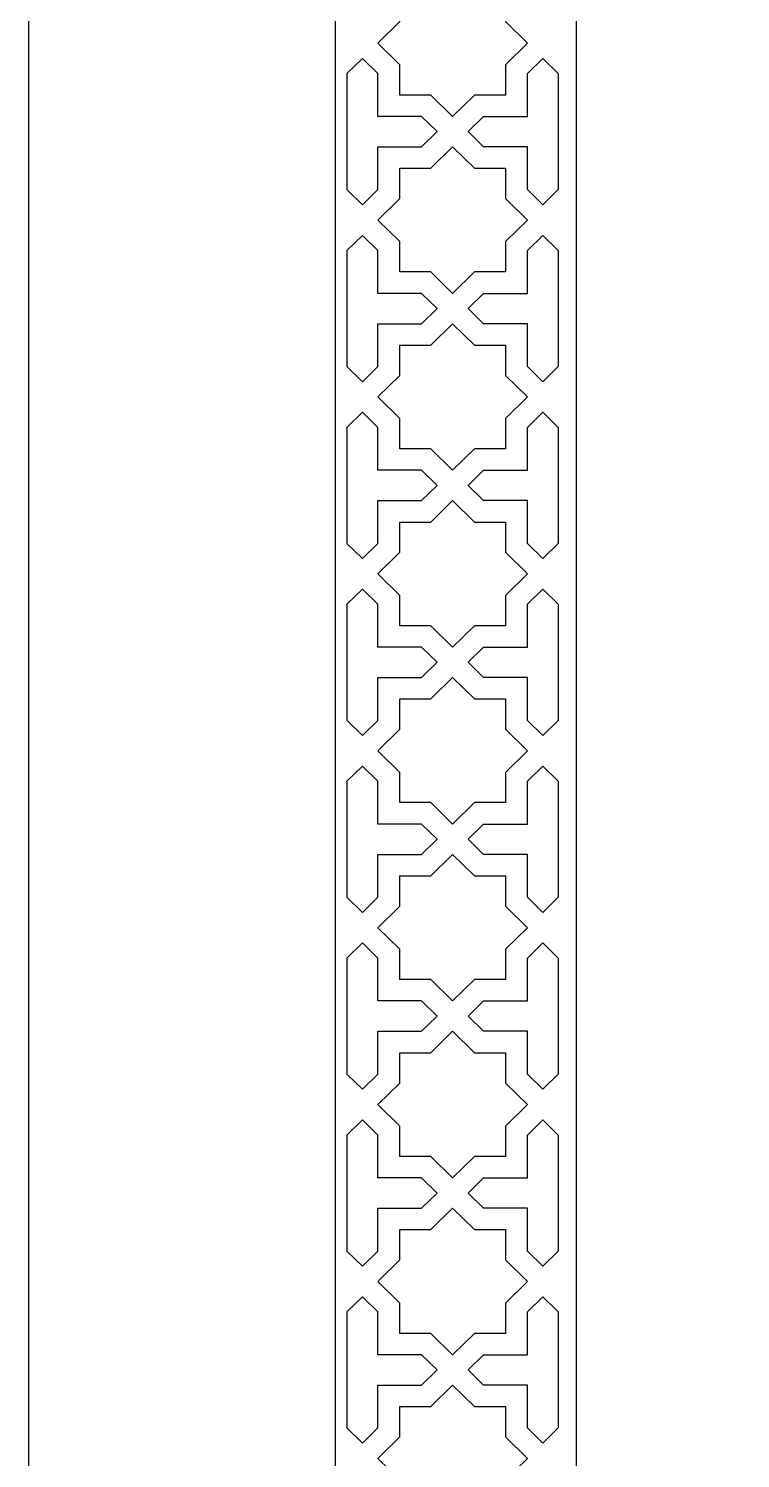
# Model space of a CAD drawing. Extents: x 3770 to 4770, y -395 to 1605.
# Drawn here: x 3770 to 4106, y 145 to 821 of the extents above; entities that cross this region are included whole.
import ezdxf

# ---------------------------------------------------------------- set-up
doc = ezdxf.new("R2010")
doc.units = 0
doc.layers.add('LAYER_1', color=18, linetype='CONTINUOUS')
doc.layers.add('LAYER_2', color=5, linetype='CONTINUOUS')

msp = doc.modelspace()

# ---------------------------------------------------------------- linework, layer by layer
at = {"layer": 'LAYER_1'}
for points in [[(4769.78, -394.83), (4769.78, 1605.17), (3769.78, 1605.17), (3769.78, -394.83)], [(3934.96, 814.23), (3945.31, 824.42), (3945.31, 838.75), (3959.96, 838.75), (3970.31, 848.88), (3980.66, 838.75), (3995.31, 838.75), (3995.31, 824.42), (4005.67, 814.23), (3995.31, 804.03), (3995.31, 789.7), (3980.66, 789.7), (3970.31, 779.57), (3959.96, 789.7), (3945.31, 789.7), (3945.31, 804.03)], [(3962.99, 772.41), (3962.99, 772.41), (3955.67, 779.57), (3934.96, 779.57), (3934.96, 799.84), (3927.64, 807), (3920.31, 799.83), (3920.31, 772.41), (3920.31, 744.99), (3927.64, 737.82), (3934.96, 744.98), (3934.96, 765.24), (3955.67, 765.24), (3962.99, 772.41)], [(3977.63, 772.41), (3984.96, 779.57), (4005.67, 779.57), (4005.67, 799.84), (4012.99, 807), (4012.99, 807), (4012.99, 807), (4020.31, 799.84), (4020.31, 779.57), (4020.31, 779.57), (4020.31, 772.41), (4020.31, 765.24), (4020.31, 765.24), (4020.31, 744.98), (4012.99, 737.82), (4012.99, 737.82), (4012.99, 737.82), (4005.67, 744.98), (4005.67, 765.24), (3984.96, 765.24)], [(3934.96, 730.59), (3945.31, 740.78), (3945.31, 755.11), (3959.96, 755.11), (3970.31, 765.24), (3980.66, 755.11), (3995.31, 755.11), (3995.31, 740.78), (4005.67, 730.59), (3995.31, 720.39), (3995.31, 706.07), (3980.66, 706.07), (3970.31, 695.93), (3959.96, 706.07), (3945.31, 706.07), (3945.31, 720.39)], [(3962.99, 688.77), (3962.99, 688.77), (3955.67, 695.93), (3934.96, 695.93), (3934.96, 716.2), (3927.64, 723.36), (3920.31, 716.19), (3920.31, 688.77), (3920.31, 661.35), (3927.64, 654.18), (3934.96, 661.34), (3934.96, 681.6), (3955.67, 681.6), (3962.99, 688.77)], [(3977.63, 688.77), (3984.96, 695.93), (4005.67, 695.93), (4005.67, 716.2), (4012.99, 723.36), (4012.99, 723.36), (4012.99, 723.36), (4020.31, 716.2), (4020.31, 695.93), (4020.31, 695.93), (4020.31, 688.77), (4020.31, 681.6), (4020.31, 681.6), (4020.31, 661.34), (4012.99, 654.18), (4012.99, 654.18), (4012.99, 654.18), (4005.67, 661.34), (4005.67, 681.6), (3984.96, 681.6)], [(3934.96, 646.95), (3945.31, 657.14), (3945.31, 671.47), (3959.96, 671.47), (3970.31, 681.6), (3980.66, 671.47), (3995.31, 671.47), (3995.31, 657.14), (4005.67, 646.95), (3995.31, 636.75), (3995.31, 622.43), (3980.66, 622.43), (3970.31, 612.3), (3959.96, 622.43), (3945.31, 622.43), (3945.31, 636.75)], [(3962.99, 605.13), (3962.99, 605.13), (3955.67, 612.3), (3934.96, 612.3), (3934.96, 632.56), (3927.64, 639.72), (3920.31, 632.55), (3920.31, 605.13), (3920.31, 577.71), (3927.64, 570.54), (3934.96, 577.7), (3934.96, 597.96), (3955.67, 597.96), (3962.99, 605.13)], [(3977.63, 605.13), (3984.96, 612.3), (4005.67, 612.3), (4005.67, 632.56), (4012.99, 639.72), (4012.99, 639.72), (4012.99, 639.72), (4020.31, 632.56), (4020.31, 612.3), (4020.31, 612.3), (4020.31, 605.13), (4020.31, 597.96), (4020.31, 597.96), (4020.31, 577.7), (4012.99, 570.54), (4012.99, 570.54), (4012.99, 570.54), (4005.67, 577.7), (4005.67, 597.96), (3984.96, 597.96)], [(3934.96, 563.31), (3945.31, 573.51), (3945.31, 587.83), (3959.96, 587.83), (3970.31, 597.96), (3980.66, 587.83), (3995.31, 587.83), (3995.31, 573.51), (4005.67, 563.31), (3995.31, 553.11), (3995.31, 538.79), (3980.66, 538.79), (3970.31, 528.66), (3959.96, 538.79), (3945.31, 538.79), (3945.31, 553.11)], [(3962.99, 521.49), (3962.99, 521.49), (3955.67, 528.66), (3934.96, 528.66), (3934.96, 548.92), (3927.64, 556.08), (3920.31, 548.91), (3920.31, 521.49), (3920.31, 494.07), (3927.64, 486.9), (3934.96, 494.06), (3934.96, 514.32), (3955.67, 514.32), (3962.99, 521.49)], [(3977.63, 521.49), (3984.96, 528.66), (4005.67, 528.66), (4005.67, 548.92), (4012.99, 556.08), (4012.99, 556.08), (4012.99, 556.08), (4020.31, 548.92), (4020.31, 528.66), (4020.31, 528.66), (4020.31, 521.49), (4020.31, 514.32), (4020.31, 514.32), (4020.31, 494.06), (4012.99, 486.9), (4012.99, 486.9), (4012.99, 486.9), (4005.67, 494.06), (4005.67, 514.32), (3984.96, 514.32)], [(3934.96, 479.67), (3945.31, 489.87), (3945.31, 504.19), (3959.96, 504.19), (3970.31, 514.32), (3980.66, 504.19), (3995.31, 504.19), (3995.31, 489.87), (4005.67, 479.67), (3995.31, 469.47), (3995.31, 455.15), (3980.66, 455.15), (3970.31, 445.02), (3959.96, 455.15), (3945.31, 455.15), (3945.31, 469.47)], [(3962.99, 437.85), (3962.99, 437.85), (3955.67, 445.02), (3934.96, 445.02), (3934.96, 465.28), (3927.64, 472.44), (3920.31, 465.27), (3920.31, 437.85), (3920.31, 410.43), (3927.64, 403.26), (3934.96, 410.42), (3934.96, 430.68), (3955.67, 430.68), (3962.99, 437.85)], [(3977.63, 437.85), (3984.96, 445.02), (4005.67, 445.02), (4005.67, 465.28), (4012.99, 472.44), (4012.99, 472.44), (4012.99, 472.44), (4020.31, 465.28), (4020.31, 445.02), (4020.31, 445.02), (4020.31, 437.85), (4020.31, 430.68), (4020.31, 430.68), (4020.31, 410.42), (4012.99, 403.26), (4012.99, 403.26), (4012.99, 403.26), (4005.67, 410.42), (4005.67, 430.68), (3984.96, 430.68)], [(3934.96, 396.03), (3945.31, 406.23), (3945.31, 420.55), (3959.96, 420.55), (3970.31, 430.68), (3980.66, 420.55), (3995.31, 420.55), (3995.31, 406.23), (4005.67, 396.03), (3995.31, 385.84), (3995.31, 371.51), (3980.66, 371.51), (3970.31, 361.38), (3959.96, 371.51), (3945.31, 371.51), (3945.31, 385.84)], [(3962.99, 354.21), (3962.99, 354.21), (3955.67, 361.38), (3934.96, 361.38), (3934.96, 381.64), (3927.64, 388.8), (3920.31, 381.63), (3920.31, 354.21), (3920.31, 326.79), (3927.64, 319.62), (3934.96, 326.78), (3934.96, 347.04), (3955.67, 347.04), (3962.99, 354.21)], [(3977.63, 354.21), (3984.96, 361.38), (4005.67, 361.38), (4005.67, 381.64), (4012.99, 388.8), (4012.99, 388.8), (4012.99, 388.8), (4020.31, 381.64), (4020.31, 361.38), (4020.31, 361.38), (4020.31, 354.21), (4020.31, 347.04), (4020.31, 347.04), (4020.31, 326.78), (4012.99, 319.62), (4012.99, 319.62), (4012.99, 319.62), (4005.67, 326.78), (4005.67, 347.04), (3984.96, 347.04)], [(3934.96, 312.39), (3945.31, 322.59), (3945.31, 336.91), (3959.96, 336.91), (3970.31, 347.04), (3980.66, 336.91), (3995.31, 336.91), (3995.31, 322.59), (4005.67, 312.39), (3995.31, 302.2), (3995.31, 287.87), (3980.66, 287.87), (3970.31, 277.74), (3959.96, 287.87), (3945.31, 287.87), (3945.31, 302.2)], [(3962.99, 270.57), (3962.99, 270.57), (3955.67, 277.74), (3934.96, 277.74), (3934.96, 298), (3927.64, 305.16), (3920.31, 297.99), (3920.31, 270.57), (3920.31, 243.15), (3927.64, 235.98), (3934.96, 243.14), (3934.96, 263.41), (3955.67, 263.41), (3962.99, 270.57)], [(3977.63, 270.57), (3984.96, 277.74), (4005.67, 277.74), (4005.67, 298), (4012.99, 305.16), (4012.99, 305.16), (4012.99, 305.16), (4020.31, 298), (4020.31, 277.74), (4020.31, 277.74), (4020.31, 270.57), (4020.31, 263.41), (4020.31, 263.41), (4020.31, 243.14), (4012.99, 235.98), (4012.99, 235.98), (4012.99, 235.98), (4005.67, 243.14), (4005.67, 263.41), (3984.96, 263.41)], [(3934.96, 228.75), (3945.31, 238.95), (3945.31, 253.27), (3959.96, 253.27), (3970.31, 263.41), (3980.66, 253.27), (3995.31, 253.27), (3995.31, 238.95), (4005.67, 228.75), (3995.31, 218.56), (3995.31, 204.23), (3980.66, 204.23), (3970.31, 194.1), (3959.96, 204.23), (3945.31, 204.23), (3945.31, 218.56)], [(3962.99, 186.93), (3962.99, 186.93), (3955.67, 194.1), (3934.96, 194.1), (3934.96, 214.36), (3927.64, 221.52), (3920.31, 214.35), (3920.31, 186.93), (3920.31, 159.51), (3927.64, 152.34), (3934.96, 159.5), (3934.96, 179.77), (3955.67, 179.77), (3962.99, 186.93)], [(3977.63, 186.93), (3984.96, 194.1), (4005.67, 194.1), (4005.67, 214.36), (4012.99, 221.52), (4012.99, 221.52), (4012.99, 221.52), (4020.31, 214.36), (4020.31, 194.1), (4020.31, 194.1), (4020.31, 186.93), (4020.31, 179.77), (4020.31, 179.77), (4020.31, 159.5), (4012.99, 152.34), (4012.99, 152.34), (4012.99, 152.34), (4005.67, 159.5), (4005.67, 179.77), (3984.96, 179.77)], [(3934.96, 145.11), (3945.31, 155.31), (3945.31, 169.64), (3959.96, 169.64), (3970.31, 179.77), (3980.66, 169.64), (3995.31, 169.64), (3995.31, 155.31), (4005.67, 145.11), (3995.31, 134.92), (3995.31, 120.59), (3980.66, 120.59), (3970.31, 110.46), (3959.96, 120.59), (3945.31, 120.59), (3945.31, 134.92)]]:
    msp.add_lwpolyline(points, close=True, dxfattribs=at)
at = {"layer": 'LAYER_2'}
for points in [[(3914.78, -249.83), (4624.78, -249.83), (4624.78, 1460.17), (3914.78, 1460.17)], [(4510.78, -135.83), (4510.78, 1346.17), (4028.78, 1346.17), (4028.78, -135.83)]]:
    msp.add_lwpolyline(points, close=True, dxfattribs=at)

doc.saveas('drawing.dxf')
